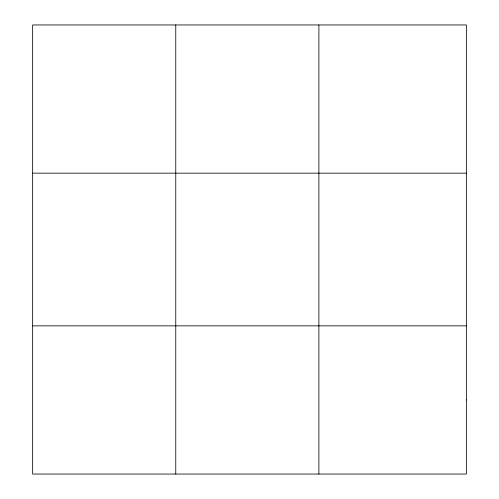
<?xml version="1.0" encoding="UTF-8"?>
<svg xmlns="http://www.w3.org/2000/svg" width="499" height="499" viewBox="0 0 499 499"><rect width="100%" height="100%" fill="white"/><g stroke="black" fill="none" stroke-linecap="round" stroke-linejoin="round"><path stroke-width="0.75" d="M175.767 474.05L175.767 24.95M318.892 474.05L318.892 24.95M32.641 173.153L466.359 173.153M32.641 325.847L466.359 325.847M466.359 399.949L466.359 474.05L32.641 474.05L32.641 24.95L466.359 24.95L466.359 399.949"/></g></svg>
